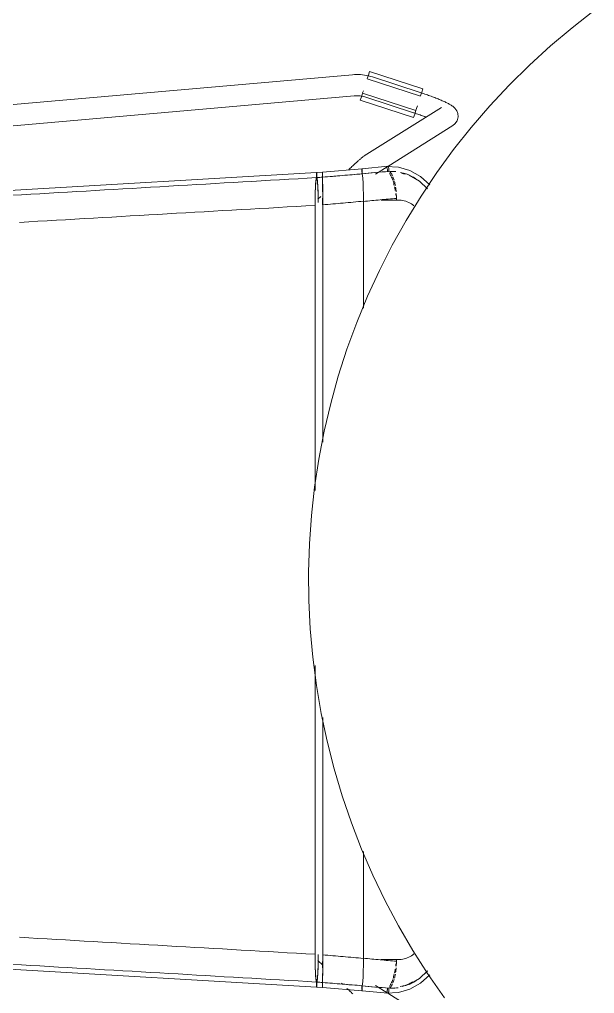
# Model space of a CAD drawing. Header units: millimetres. Extents: x 155927 to 326028, y -36033 to 97293.
# Drawn here: x 227495 to 227819, y 18168 to 18717 of the extents above; entities that cross this region are included whole.
import ezdxf

# ---------------------------------------------------------------- set-up
doc = ezdxf.new("R2010")
doc.units = ezdxf.units.MM
doc.header["$MEASUREMENT"] = 0
doc.layers.add('I-FURN', color=8, linetype='CONTINUOUS', lineweight=9)

msp = doc.modelspace()

# ---------------------------------------------------------------- linework, layer by layer
at = {"layer": 'I-FURN'}
for p, q in [((227819.38, 18722.14), (227806.75, 18712.33)), ((227806.75, 18712.33), (227794.51, 18702.02)), ((227794.51, 18702.02), (227782.69, 18691.24)), ((227782.69, 18691.24), (227771.32, 18679.98)), ((227682.98, 18685.85), (227239.66, 18646.9)), ((227683.03, 18685.86), (227682.98, 18685.85)), ((227684.17, 18685.93), (227683.03, 18685.86)), ((227685.31, 18685.96), (227684.17, 18685.93)), ((227686.45, 18685.95), (227685.31, 18685.96)), ((227687.59, 18685.88), (227686.45, 18685.95)), ((227688.73, 18685.78), (227687.59, 18685.88)), ((227689.86, 18685.62), (227688.73, 18685.78)), ((227690.98, 18685.43), (227689.86, 18685.62)), ((227692.1, 18685.18), (227690.98, 18685.43)), ((227691.36, 18683.52), (227721.36, 18673.83)), ((227691.39, 18683.64), (227692.03, 18685.61)), ((227692.03, 18685.61), (227692.66, 18687.56)), ((227693.21, 18684.9), (227692.1, 18685.18)), ((227692.66, 18687.56), (227722.67, 18677.88)), ((227694.3, 18684.56), (227693.21, 18684.9)), ((227721.11, 18675.85), (227694.3, 18684.56)), ((227722.67, 18677.88), (227722.04, 18675.92)), ((227771.32, 18679.98), (227760.41, 18668.29)), ((227259.53, 18636.6), (227684.03, 18673.9)), ((227684.03, 18673.9), (227684.69, 18673.94)), ((227684.69, 18673.94), (227685.35, 18673.96)), ((227685.35, 18673.96), (227686.01, 18673.95)), ((227686.01, 18673.95), (227686.67, 18673.92)), ((227686.67, 18673.92), (227687.33, 18673.86)), ((227687.33, 18673.86), (227687.99, 18673.77)), ((227687.44, 18671.41), (227688.07, 18673.36)), ((227687.99, 18673.77), (227688.64, 18673.66)), ((227688.07, 18673.36), (227688.71, 18675.33)), ((227688.64, 18673.66), (227689.29, 18673.52)), ((227718.76, 18665.76), (227688.75, 18675.45)), ((227688.78, 18675.55), (227689.16, 18676.71)), ((227689.29, 18673.52), (227689.93, 18673.35)), ((227689.93, 18673.35), (227690.56, 18673.16)), ((227690.56, 18673.16), (227690.59, 18673.15)), ((227690.59, 18673.15), (227717.4, 18664.44)), ((227721.57, 18675.7), (227721.11, 18675.85)), ((227722.04, 18675.92), (227721.4, 18673.95)), ((227722.31, 18675.46), (227721.57, 18675.7)), ((227723.04, 18675.21), (227722.31, 18675.46)), ((227723.78, 18674.96), (227723.04, 18675.21)), ((227724.5, 18674.71), (227723.78, 18674.96)), ((227725.23, 18674.46), (227724.5, 18674.71)), ((227725.94, 18674.21), (227725.23, 18674.46)), ((227726.65, 18673.95), (227725.94, 18674.21)), ((227727.35, 18673.7), (227726.65, 18673.95)), ((227728.04, 18673.44), (227727.35, 18673.7)), ((227728.71, 18673.19), (227728.04, 18673.44)), ((227729.38, 18672.93), (227728.71, 18673.19)), ((227730.03, 18672.68), (227729.38, 18672.93)), ((227730.67, 18672.43), (227730.03, 18672.68)), ((227731.3, 18672.18), (227730.67, 18672.43)), ((227731.91, 18671.93), (227731.3, 18672.18)), ((227732.5, 18671.68), (227731.91, 18671.93)), ((227687.44, 18671.41), (227717.45, 18661.72)), ((227733.26, 18667.36), (227689.68, 18640.06)), ((227718.79, 18665.86), (227719.59, 18668.34)), ((227733.08, 18671.44), (227732.5, 18671.68)), ((227733.65, 18671.2), (227733.08, 18671.44)), ((227734.19, 18670.96), (227733.65, 18671.2)), ((227734.72, 18670.72), (227734.19, 18670.96)), ((227735.23, 18670.48), (227734.72, 18670.72)), ((227735.72, 18670.25), (227735.23, 18670.48)), ((227736.19, 18670.02), (227735.72, 18670.25)), ((227736.65, 18669.79), (227736.19, 18670.02)), ((227737.09, 18669.56), (227736.65, 18669.79)), ((227737.51, 18669.33), (227737.09, 18669.56)), ((227737.93, 18669.1), (227737.51, 18669.33)), ((227738.32, 18668.87), (227737.93, 18669.1)), ((227738.72, 18668.62), (227738.32, 18668.87)), ((227739.1, 18668.37), (227738.72, 18668.62)), ((227739.49, 18668.09), (227739.1, 18668.37)), ((227739.9, 18667.78), (227739.49, 18668.09)), ((227740.32, 18667.41), (227739.9, 18667.78)), ((227740.79, 18666.94), (227740.32, 18667.41)), ((227741.31, 18666.31), (227740.79, 18666.94)), ((227760.41, 18668.29), (227749.97, 18656.16)), ((227717.73, 18664.33), (227717.4, 18664.44)), ((227718.08, 18663.67), (227717.45, 18661.72)), ((227718.42, 18664.1), (227717.73, 18664.33)), ((227718.72, 18665.65), (227718.08, 18663.67)), ((227719.11, 18663.87), (227718.42, 18664.1)), ((227719.8, 18663.64), (227719.11, 18663.87)), ((227720.48, 18663.41), (227719.8, 18663.64)), ((227721.15, 18663.17), (227720.48, 18663.41)), ((227721.82, 18662.94), (227721.15, 18663.17)), ((227722.47, 18662.7), (227721.82, 18662.94)), ((227723.12, 18662.47), (227722.47, 18662.7)), ((227723.76, 18662.23), (227723.12, 18662.47)), ((227724.38, 18662), (227723.76, 18662.23)), ((227741.87, 18665.4), (227741.31, 18666.31)), ((227742.4, 18664.02), (227741.87, 18665.4)), ((227741.98, 18659.82), (227742.57, 18662.05)), ((227742.57, 18662.05), (227742.4, 18664.02)), ((227702.87, 18634.16), (227739.64, 18657.19)), ((227740.76, 18658.09), (227739.64, 18657.19)), ((227749.97, 18656.16), (227740.02, 18643.63)), ((227740.76, 18658.09), (227741.98, 18659.82)), ((227688.42, 18639.13), (227688.19, 18638.94)), ((227688.65, 18639.31), (227688.42, 18639.13)), ((227688.87, 18639.49), (227688.65, 18639.31)), ((227689.1, 18639.66), (227688.87, 18639.49)), ((227689.35, 18639.84), (227689.1, 18639.66)), ((227689.68, 18640.06), (227689.35, 18639.84)), ((227740.02, 18643.63), (227730.59, 18630.71)), ((227682.29, 18633.63), (227681.83, 18633.21)), ((227682.73, 18634.05), (227682.29, 18633.63)), ((227683.17, 18634.45), (227682.73, 18634.05)), ((227683.59, 18634.84), (227683.17, 18634.45)), ((227684.01, 18635.22), (227683.59, 18634.84)), ((227684.41, 18635.59), (227684.01, 18635.22)), ((227684.8, 18635.95), (227684.41, 18635.59)), ((227685.18, 18636.29), (227684.8, 18635.95)), ((227685.54, 18636.62), (227685.18, 18636.29)), ((227685.89, 18636.94), (227685.54, 18636.62)), ((227686.23, 18637.24), (227685.89, 18636.94)), ((227686.55, 18637.52), (227686.23, 18637.24)), ((227686.86, 18637.8), (227686.55, 18637.52)), ((227687.15, 18638.05), (227686.86, 18637.8)), ((227687.43, 18638.3), (227687.15, 18638.05)), ((227687.7, 18638.53), (227687.43, 18638.3)), ((227687.95, 18638.74), (227687.7, 18638.53)), ((227688.19, 18638.94), (227687.95, 18638.74)), ((227702.9, 18634.23), (227688.41, 18632.81)), ((227696.05, 18629.89), (227702.5, 18633.93)), ((227702.01, 18634.11), (227708.92, 18633.82)), ((227708.92, 18633.82), (227715.44, 18631.95)), ((227662.85, 18630.71), (227330.94, 18611.42)), ((227662.75, 18629.33), (227662.74, 18628.84)), ((227662.74, 18628.84), (227662.74, 18628.34)), ((227662.74, 18628.34), (227662.75, 18627.87)), ((227662.76, 18629.78), (227662.75, 18629.33)), ((227662.78, 18630.16), (227662.76, 18629.78)), ((227662.8, 18630.45), (227662.78, 18630.16)), ((227662.83, 18630.64), (227662.8, 18630.45)), ((227662.85, 18630.71), (227662.83, 18630.64)), ((227662.85, 18630.71), (227666.21, 18630.98)), ((227662.88, 18630.64), (227662.85, 18630.71)), ((227662.91, 18630.45), (227662.88, 18630.64)), ((227662.93, 18630.15), (227662.91, 18630.45)), ((227662.95, 18629.77), (227662.93, 18630.15)), ((227662.96, 18629.32), (227662.95, 18629.77)), ((227662.95, 18627.86), (227662.96, 18628.33)), ((227662.96, 18628.83), (227662.96, 18629.32)), ((227662.96, 18628.33), (227662.96, 18628.83)), ((227666.21, 18630.43), (227666.2, 18630.05)), ((227666.2, 18630.05), (227666.2, 18629.59)), ((227666.2, 18629.59), (227666.2, 18630.04)), ((227666.2, 18629.1), (227666.2, 18629.59)), ((227666.2, 18629.59), (227666.2, 18629.1)), ((227666.2, 18628.6), (227666.2, 18629.1)), ((227666.2, 18629.1), (227666.2, 18628.61)), ((227666.2, 18628.61), (227666.2, 18628.14)), ((227666.2, 18628.13), (227666.2, 18628.6)), ((227688.41, 18632.81), (227666.21, 18630.98)), ((227666.21, 18630.91), (227666.21, 18630.98)), ((227666.21, 18630.98), (227666.21, 18630.91)), ((227666.21, 18630.92), (227666.21, 18630.98)), ((227666.21, 18630.98), (227666.21, 18630.91)), ((227666.2, 18630.04), (227666.21, 18630.43)), ((227666.22, 18630.43), (227666.22, 18630.73)), ((227666.22, 18630.72), (227666.22, 18630.43)), ((227666.22, 18630.43), (227666.22, 18630.05)), ((227666.22, 18630.05), (227666.22, 18630.43)), ((227666.22, 18630.05), (227666.22, 18629.6)), ((227666.22, 18629.6), (227666.22, 18630.05)), ((227666.22, 18629.6), (227666.22, 18629.11)), ((227666.22, 18629.11), (227666.22, 18629.6)), ((227666.22, 18629.11), (227666.22, 18628.61)), ((227666.22, 18628.61), (227666.22, 18629.11)), ((227666.22, 18628.61), (227666.22, 18628.14)), ((227666.22, 18628.14), (227666.22, 18628.61)), ((227666.22, 18628.14), (227666.23, 18627.25)), ((227666.23, 18627.26), (227666.22, 18628.14)), ((227681.37, 18632.78), (227680.9, 18632.34)), ((227681.83, 18633.21), (227681.37, 18632.78)), ((227688.32, 18631.88), (227688.31, 18631.43)), ((227688.31, 18631.43), (227688.32, 18631.88)), ((227688.31, 18631.43), (227688.31, 18630.94)), ((227688.31, 18630.94), (227688.31, 18631.43)), ((227688.31, 18630.44), (227688.32, 18629.97)), ((227688.32, 18629.97), (227688.31, 18630.44)), ((227688.34, 18632.26), (227688.32, 18631.88)), ((227688.32, 18631.88), (227688.34, 18632.26)), ((227688.36, 18632.56), (227688.34, 18632.26)), ((227688.34, 18632.26), (227688.36, 18632.55)), ((227688.39, 18632.74), (227688.36, 18632.56)), ((227688.36, 18632.55), (227688.39, 18632.74)), ((227688.41, 18632.81), (227688.39, 18632.74)), ((227688.39, 18632.74), (227688.41, 18632.81)), ((227688.41, 18632.81), (227688.44, 18632.74)), ((227688.44, 18632.74), (227688.41, 18632.81)), ((227688.46, 18632.55), (227688.44, 18632.74)), ((227688.48, 18632.26), (227688.46, 18632.55)), ((227688.46, 18632.55), (227688.48, 18632.25)), ((227688.5, 18631.87), (227688.48, 18632.26)), ((227688.48, 18632.25), (227688.5, 18631.87)), ((227688.51, 18631.42), (227688.5, 18631.87)), ((227688.5, 18631.87), (227688.51, 18631.41)), ((227688.51, 18630.42), (227688.5, 18629.95)), ((227688.5, 18629.95), (227688.7, 18629.07)), ((227688.52, 18630.93), (227688.51, 18631.42)), ((227688.51, 18631.41), (227688.52, 18630.92)), ((227688.51, 18630.43), (227688.52, 18630.93)), ((227688.52, 18630.92), (227688.51, 18630.42)), ((227688.51, 18629.96), (227688.51, 18630.43)), ((227688.7, 18629.07), (227688.51, 18629.96)), ((227688.7, 18629.07), (227688.88, 18627.35)), ((227688.88, 18627.33), (227688.7, 18629.07)), ((227715.04, 18629.24), (227720.87, 18625.87)), ((227715.44, 18631.95), (227721.45, 18628.56)), ((227721.45, 18628.56), (227726.6, 18623.81)), ((227730.59, 18630.71), (227721.67, 18617.42)), ((227662.19, 18622.73), (227662.06, 18619.6)), ((227662.35, 18625.23), (227662.19, 18622.73)), ((227662.54, 18626.98), (227662.35, 18625.23)), ((227662.75, 18627.87), (227662.54, 18626.98)), ((227663.16, 18626.96), (227662.95, 18627.86)), ((227663.35, 18625.21), (227663.16, 18626.96)), ((227663.52, 18622.71), (227663.35, 18625.21)), ((227663.64, 18619.6), (227663.52, 18622.71)), ((227666.16, 18622.99), (227666.18, 18625.49)), ((227666.18, 18625.49), (227666.16, 18622.99)), ((227666.16, 18619.86), (227666.16, 18622.99)), ((227666.16, 18622.99), (227666.16, 18619.87)), ((227666.18, 18625.49), (227666.19, 18627.24)), ((227666.19, 18627.24), (227666.18, 18625.49)), ((227666.25, 18625.51), (227666.23, 18627.26)), ((227666.23, 18627.25), (227666.25, 18625.51)), ((227666.26, 18623.01), (227666.25, 18625.51)), ((227666.25, 18625.5), (227666.26, 18623.01)), ((227666.27, 18619.87), (227666.26, 18623.01)), ((227666.26, 18623), (227666.27, 18619.87)), ((227688.88, 18627.33), (227689.03, 18624.89)), ((227689.03, 18624.85), (227688.88, 18627.33)), ((227689.03, 18624.86), (227689.14, 18621.82)), ((227689.14, 18621.75), (227689.03, 18624.85)), ((227720.87, 18625.87), (227725.34, 18621.61)), ((227662.06, 18619.6), (227661.99, 18616.04)), ((227665.13, 18617.21), (227663.6, 18615.74)), ((227663.72, 18616.04), (227663.64, 18619.6)), ((227666.27, 18619.87), (227666.27, 18616.3)), ((227666.27, 18616.3), (227666.27, 18619.87)), ((227689.14, 18621.76), (227689.21, 18618.32)), ((227689.22, 18618.32), (227689.14, 18621.75)), ((227689.24, 18614.46), (227689.22, 18618.22)), ((227689.22, 18618.22), (227689.24, 18614.58)), ((227721.67, 18617.42), (227713.3, 18603.79)), ((227661.99, 18616.04), (227661.96, 18612.25)), ((227661.96, 18612.25), (227661.96, 18451.68)), ((227661.96, 18451.68), (227661.96, 18612.25)), ((227663.74, 18613.79), (227663.72, 18616.04)), ((227666.15, 18612.53), (227666.15, 18616.31)), ((227666.15, 18616.31), (227666.15, 18612.53)), ((227666.27, 18616.3), (227666.28, 18612.52)), ((227666.28, 18612.52), (227666.27, 18616.3)), ((227666.28, 18612.52), (227666.28, 18478.78)), ((227666.28, 18478.78), (227666.28, 18612.52)), ((227689.24, 18554.34), (227689.24, 18614.46)), ((227689.24, 18614.46), (227689.24, 18554.34)), ((227709.04, 18615.17), (227699.28, 18615.17)), ((227707.79, 18616.16), (227707.79, 18615.11)), ((227713.3, 18603.79), (227705.48, 18589.83)), ((227705.48, 18589.83), (227698.22, 18575.57)), ((227698.22, 18575.57), (227691.54, 18561.04)), ((227691.54, 18561.04), (227685.45, 18546.24)), ((227685.45, 18546.24), (227679.95, 18531.22)), ((227679.95, 18531.22), (227675.06, 18515.99)), ((227675.06, 18515.99), (227670.78, 18500.57)), ((227670.78, 18500.57), (227667.12, 18485)), ((227667.12, 18485), (227664.08, 18469.29)), ((227664.08, 18469.29), (227661.68, 18453.47)), ((227661.68, 18453.47), (227659.91, 18437.57)), ((227659.91, 18437.57), (227658.78, 18421.61)), ((227658.78, 18421.61), (227658.29, 18405.62)), ((227658.29, 18405.62), (227658.43, 18389.62)), ((227658.43, 18389.62), (227659.22, 18373.64)), ((227659.22, 18373.64), (227660.65, 18357.71)), ((227660.65, 18357.71), (227662.71, 18341.84)), ((227661.96, 18352.95), (227661.96, 18190.35)), ((227661.96, 18190.35), (227661.96, 18352.95)), ((227662.71, 18341.84), (227665.4, 18326.07)), ((227665.4, 18326.07), (227668.72, 18310.42)), ((227666.28, 18323.72), (227666.28, 18190.09)), ((227666.28, 18190.09), (227666.28, 18323.72)), ((227668.72, 18310.42), (227672.67, 18294.92)), ((227672.67, 18294.92), (227677.23, 18279.58)), ((227677.23, 18279.58), (227682.4, 18264.44)), ((227682.4, 18264.44), (227688.18, 18249.52)), ((227688.18, 18249.52), (227694.54, 18234.84)), ((227689.24, 18188.14), (227689.24, 18248.26)), ((227689.24, 18248.26), (227689.24, 18188.14)), ((227694.54, 18234.84), (227701.49, 18220.43)), ((227701.49, 18220.43), (227709.01, 18206.31)), ((227709.01, 18206.31), (227717.09, 18192.5)), ((227662.85, 18171.9), (227330.94, 18191.18)), ((227661.96, 18190.35), (227661.99, 18186.57)), ((227663.72, 18186.56), (227663.75, 18190.24)), ((227666.28, 18190.09), (227666.27, 18186.3)), ((227666.27, 18186.3), (227666.28, 18190.09)), ((227717.09, 18192.5), (227725.71, 18179.02)), ((227661.99, 18186.57), (227662.06, 18183)), ((227663.6, 18186.86), (227666.27, 18184.29)), ((227663.64, 18183.01), (227663.72, 18186.56)), ((227666.16, 18182.74), (227666.15, 18186.29)), ((227666.15, 18186.29), (227666.16, 18182.74)), ((227666.27, 18186.3), (227666.27, 18182.73)), ((227666.27, 18182.73), (227666.27, 18186.3)), ((227689.21, 18184.29), (227689.14, 18180.84)), ((227689.14, 18180.85), (227689.22, 18184.28)), ((227689.22, 18184.38), (227689.24, 18188.14)), ((227689.24, 18188.02), (227689.22, 18184.38)), ((227699.28, 18187.44), (227709.04, 18187.44)), ((227707.79, 18187.49), (227707.79, 18186.44)), ((227662.06, 18183), (227662.19, 18179.87)), ((227662.19, 18179.87), (227662.35, 18177.37)), ((227663.35, 18177.39), (227663.52, 18179.89)), ((227663.52, 18179.89), (227663.64, 18183.01)), ((227666.18, 18177.12), (227666.16, 18179.62)), ((227666.16, 18179.61), (227666.18, 18177.11)), ((227666.26, 18179.6), (227666.25, 18177.1)), ((227666.25, 18177.09), (227666.26, 18179.6)), ((227666.27, 18182.73), (227666.26, 18179.6)), ((227666.26, 18179.6), (227666.27, 18182.73)), ((227689.03, 18177.75), (227689.14, 18180.85)), ((227689.14, 18180.78), (227689.03, 18177.75)), ((227720.87, 18176.73), (227725.34, 18180.99)), ((227721.45, 18174.04), (227726.6, 18178.79)), ((227725.71, 18179.02), (227734.86, 18165.9)), ((227662.35, 18177.37), (227662.54, 18175.62)), ((227662.54, 18175.62), (227662.75, 18174.73)), ((227662.75, 18174.73), (227662.74, 18174.26)), ((227662.74, 18174.26), (227662.74, 18173.76)), ((227662.74, 18173.76), (227662.75, 18173.27)), ((227662.75, 18173.27), (227662.76, 18172.82)), ((227662.76, 18172.82), (227662.78, 18172.44)), ((227662.93, 18172.45), (227662.95, 18172.83)), ((227662.95, 18174.74), (227663.16, 18175.64)), ((227662.96, 18174.27), (227662.95, 18174.74)), ((227662.95, 18172.83), (227662.96, 18173.28)), ((227662.96, 18173.77), (227662.96, 18174.27)), ((227662.96, 18173.28), (227662.96, 18173.77)), ((227663.16, 18175.64), (227663.35, 18177.39)), ((227666.19, 18175.37), (227666.18, 18177.12)), ((227666.18, 18177.11), (227666.19, 18175.36)), ((227666.2, 18174), (227666.2, 18174.47)), ((227666.2, 18174.47), (227666.2, 18174)), ((227666.2, 18173.5), (227666.2, 18174)), ((227666.2, 18174), (227666.2, 18173.5)), ((227666.2, 18173.01), (227666.2, 18173.5)), ((227666.2, 18173.5), (227666.2, 18173.01)), ((227666.2, 18172.56), (227666.2, 18173.01)), ((227666.2, 18173.01), (227666.2, 18172.55)), ((227666.23, 18175.35), (227666.22, 18174.46)), ((227666.22, 18174.46), (227666.23, 18175.35)), ((227666.22, 18174.46), (227666.22, 18173.99)), ((227666.22, 18173.99), (227666.22, 18174.46)), ((227666.22, 18173.99), (227666.22, 18173.49)), ((227666.22, 18173.49), (227666.22, 18173.99)), ((227666.22, 18173.49), (227666.22, 18173)), ((227666.22, 18173), (227666.22, 18173.49)), ((227666.22, 18173), (227666.22, 18172.55)), ((227666.22, 18172.55), (227666.22, 18173)), ((227666.25, 18177.09), (227666.23, 18175.35)), ((227666.23, 18175.35), (227666.25, 18177.09)), ((227677.46, 18173.53), (227676.95, 18174.01)), ((227688.32, 18172.63), (227688.31, 18172.16)), ((227688.31, 18172.16), (227688.32, 18172.63)), ((227688.7, 18173.53), (227688.5, 18172.65)), ((227688.5, 18172.65), (227688.51, 18172.18)), ((227688.51, 18172.64), (227688.7, 18173.53)), ((227688.51, 18172.17), (227688.51, 18172.64)), ((227688.7, 18173.53), (227688.88, 18175.27)), ((227688.88, 18175.25), (227688.7, 18173.53)), ((227688.88, 18175.27), (227689.03, 18177.75)), ((227689.03, 18177.71), (227688.88, 18175.27)), ((227702.5, 18168.67), (227696.05, 18172.71)), ((227715.04, 18173.36), (227720.87, 18176.73)), ((227715.44, 18170.65), (227721.45, 18174.04)), ((227662.78, 18172.44), (227662.8, 18172.15)), ((227662.8, 18172.15), (227662.83, 18171.96)), ((227662.83, 18171.96), (227662.85, 18171.9)), ((227662.85, 18171.9), (227662.88, 18171.96)), ((227662.85, 18171.89), (227666.21, 18171.62)), ((227662.88, 18171.96), (227662.91, 18172.15)), ((227662.91, 18172.15), (227662.93, 18172.45)), ((227666.2, 18172.55), (227666.21, 18172.17)), ((227666.21, 18172.18), (227666.2, 18172.56)), ((227666.21, 18171.88), (227666.21, 18172.18)), ((227666.21, 18172.17), (227666.21, 18171.88)), ((227666.22, 18171.88), (227666.21, 18171.69)), ((227666.21, 18171.69), (227666.21, 18171.88)), ((227666.21, 18171.88), (227666.21, 18171.69)), ((227666.21, 18171.69), (227666.22, 18171.87)), ((227666.21, 18171.69), (227666.21, 18171.62)), ((227666.21, 18171.62), (227666.21, 18171.69)), ((227666.21, 18171.69), (227666.21, 18171.62)), ((227666.21, 18171.62), (227666.21, 18171.69)), ((227688.41, 18169.8), (227666.21, 18171.62)), ((227666.22, 18172.55), (227666.22, 18172.17)), ((227666.22, 18172.17), (227666.22, 18172.55)), ((227666.22, 18172.17), (227666.22, 18171.88)), ((227666.22, 18171.87), (227666.22, 18172.17)), ((227680.42, 18170.71), (227679.94, 18171.17)), ((227680.9, 18170.26), (227680.42, 18170.71)), ((227681.37, 18169.82), (227680.9, 18170.26)), ((227681.83, 18169.39), (227681.37, 18169.82)), ((227682.29, 18168.97), (227681.83, 18169.39)), ((227682.73, 18168.55), (227682.29, 18168.97)), ((227683.17, 18168.15), (227682.73, 18168.55)), ((227688.31, 18172.16), (227688.31, 18171.66)), ((227688.31, 18171.66), (227688.31, 18172.16)), ((227688.31, 18171.66), (227688.31, 18171.17)), ((227688.31, 18171.17), (227688.31, 18171.66)), ((227688.31, 18171.17), (227688.32, 18170.72)), ((227688.32, 18170.72), (227688.31, 18171.17)), ((227688.34, 18170.34), (227688.36, 18170.04)), ((227688.36, 18170.05), (227688.34, 18170.34)), ((227688.39, 18169.86), (227688.36, 18170.05)), ((227688.36, 18170.04), (227688.39, 18169.86)), ((227688.39, 18169.86), (227688.41, 18169.79)), ((227688.41, 18169.8), (227688.39, 18169.86)), ((227688.44, 18169.87), (227688.41, 18169.8)), ((227688.41, 18169.79), (227688.44, 18169.86)), ((227702.9, 18168.37), (227688.41, 18169.79)), ((227688.44, 18169.86), (227688.46, 18170.05)), ((227688.46, 18170.05), (227688.48, 18170.35)), ((227688.48, 18170.35), (227688.46, 18170.06)), ((227688.5, 18170.74), (227688.48, 18170.35)), ((227688.48, 18170.35), (227688.5, 18170.73)), ((227688.51, 18171.19), (227688.5, 18170.74)), ((227688.5, 18170.73), (227688.51, 18171.18)), ((227688.51, 18172.18), (227688.52, 18171.68)), ((227688.52, 18171.67), (227688.51, 18172.17)), ((227688.52, 18171.68), (227688.51, 18171.19)), ((227688.51, 18171.18), (227688.52, 18171.67)), ((227702.01, 18168.49), (227708.92, 18168.78)), ((227739.64, 18145.41), (227702.87, 18168.44)), ((227708.92, 18168.78), (227715.44, 18170.65))]:
    msp.add_line(p, q, dxfattribs=at)
for points, knots in [([(227702.73, 18631.29), (227702.74, 18631.51), (227702.73, 18632), (227702.65, 18632.75), (227702.49, 18633.42), (227702.32, 18633.85), (227702.2, 18634.01), (227702.16, 18634.05)], [-1, -1, -1, -1, -0.90625, -0.8125, -0.71875, -0.625, -0.5625, -0.5625, -0.5625, -0.5625]), ([(227703.05, 18634.18), (227703.08, 18634.17), (227703.12, 18634.12), (227703.2, 18634.01), (227703.3, 18633.82), (227703.4, 18633.5), (227703.47, 18633.1), (227703.51, 18632.75), (227703.53, 18632.37), (227703.52, 18631.93), (227703.49, 18631.57), (227703.46, 18631.39)], [0.5555556, 0.5555556, 0.5555556, 0.5555556, 0.5833333, 0.6180556, 0.6527778, 0.7222222, 0.7916667, 0.8263889, 0.8611111, 0.9305556, 1, 1, 1, 1]), ([(227662.75, 18627.87), (227662.75, 18628.1), (227662.74, 18628.59), (227662.74, 18629.22), (227662.75, 18629.68), (227662.77, 18630.09), (227662.8, 18630.55), (227662.83, 18630.71), (227662.85, 18630.71)], [-1, -1, -1, -1, -0.90625, -0.8125, -0.765625, -0.71875, -0.625, -0.501507, -0.501507, -0.501507, -0.501507]), ([(227662.85, 18630.71), (227662.87, 18630.71), (227662.9, 18630.57), (227662.93, 18630.17), (227662.95, 18629.79), (227662.96, 18629.33), (227662.96, 18628.83), (227662.96, 18628.33), (227662.96, 18628.01), (227662.95, 18627.86)], [-0.5, -0.5, -0.5, -0.5, -0.375, -0.3125, -0.25, -0.1875, -0.125, -0.0625, 0, 0, 0, 0]), ([(227710.14, 18630.79), (227712.22, 18630.35), (227715.18, 18629.37), (227717.85, 18627.82), (227718.65, 18627.29)], [-0.8210019, -0.8210019, -0.8210019, -0.8210019, -0.6666667, -0.5975811, -0.5975811, -0.5975811, -0.5975811]), ([(227661.96, 18612.25), (227661.96, 18613.53), (227661.98, 18616.08), (227662.06, 18619.68), (227662.18, 18622.85), (227662.4, 18626.21), (227662.61, 18627.59), (227662.75, 18627.87)], [-1, -1, -1, -1, -0.833333, -0.666667, -0.5, -0.333333, 0, 0, 0, 0]), ([(227662.95, 18627.86), (227663.1, 18627.57), (227663.3, 18626.18), (227663.52, 18622.83), (227663.65, 18619.67), (227663.72, 18616.56), (227663.74, 18614.55), (227663.74, 18613.79)], [-1, -1, -1, -1, -0.6666667, -0.5, -0.3333333, -0.1666667, -0.0664381, -0.0664381, -0.0664381, -0.0664381]), ([(227707.79, 18615.11), (227710.18, 18615.33), (227713.78, 18614.7), (227716.78, 18612.77), (227717.69, 18612)], [0, 0, 0, 0, 0.3333333, 0.5, 0.5, 0.5, 0.5]), ([(227662.75, 18174.73), (227662.61, 18175.01), (227662.4, 18176.39), (227662.18, 18179.75), (227662.06, 18182.92), (227661.98, 18186.52), (227661.96, 18189.07), (227661.96, 18190.35)], [-1, -1, -1, -1, -0.666667, -0.5, -0.333333, -0.166667, 0, 0, 0, 0]), ([(227663.75, 18190.24), (227663.75, 18187.72), (227663.69, 18183.95), (227663.52, 18179.77), (227663.3, 18176.42), (227663.1, 18175.03), (227662.95, 18174.74)], [-0.996036, -0.996036, -0.996036, -0.996036, -0.6666667, -0.5, -0.3333333, 0, 0, 0, 0]), ([(227717.69, 18190.6), (227716.78, 18189.83), (227713.78, 18187.91), (227710.18, 18187.28), (227707.79, 18187.49)], [0.5, 0.5, 0.5, 0.5, 0.6666667, 1, 1, 1, 1]), ([(227662.85, 18171.89), (227662.83, 18171.89), (227662.81, 18172.03), (227662.78, 18172.42), (227662.76, 18172.81), (227662.75, 18173.26), (227662.74, 18173.76), (227662.74, 18174.26), (227662.75, 18174.58), (227662.75, 18174.73)], [-0.498493, -0.498493, -0.498493, -0.498493, -0.375, -0.3125, -0.25, -0.1875, -0.125, -0.0625, 0, 0, 0, 0]), ([(227666.2, 18174.47), (227669.9, 18174.16), (227675.23, 18173.72), (227680.56, 18173.28), (227682.21, 18173.14)], [0, 0, 0, 0, 0.5, 0.7233886, 0.7233886, 0.7233886, 0.7233886]), ([(227718.92, 18175.41), (227718.03, 18174.85), (227715.21, 18173.18), (227712.1, 18172.57), (227709.96, 18172.28)], [0.591443, 0.591443, 0.591443, 0.591443, 0.6666667, 0.8236682, 0.8236682, 0.8236682, 0.8236682]), ([(227711.07, 18172.28), (227712.41, 18172.68), (227714.37, 18173.41), (227716.2, 18174.41), (227716.77, 18174.76)], [0.2297626, 0.2297626, 0.2297626, 0.2297626, 0.3333333, 0.3824546, 0.3824546, 0.3824546, 0.3824546]), ([(227703.46, 18171.21), (227703.48, 18171.07), (227703.51, 18170.78), (227703.53, 18170.36), (227703.52, 18169.98), (227703.49, 18169.69), (227703.46, 18169.42), (227703.41, 18169.17), (227703.35, 18168.95), (227703.28, 18168.75), (227703.18, 18168.55), (227703.1, 18168.45), (227703.05, 18168.42)], [0, 0, 0, 0, 0.0555556, 0.1111111, 0.1666667, 0.1944444, 0.2222222, 0.2777778, 0.3055556, 0.3333333, 0.3888889, 0.4444444, 0.4444444, 0.4444444, 0.4444444])]:
    msp.add_open_spline(points, degree=3, knots=knots, dxfattribs=at)
for points in [[(227666.22, 18628.14), (227665.64, 18628.1), (227664.49, 18628.01), (227663.33, 18627.92), (227662.75, 18627.87)], [(227666.2, 18628.13), (227665.66, 18628.09), (227664.58, 18628), (227663.49, 18627.91), (227662.95, 18627.86)], [(227666.22, 18628.14), (227669.94, 18628.44), (227677.37, 18629.05), (227684.8, 18629.65), (227688.5, 18629.95)], [(227672.53, 18628.66), (227672.94, 18628.69), (227673.35, 18628.73), (227673.76, 18628.76)], [(227677.37, 18629.06), (227681.02, 18629.36), (227684.67, 18629.67), (227688.32, 18629.97)], [(227695.4, 18630.68), (227693.06, 18630.44), (227690.69, 18630.21), (227688.32, 18629.97)], [(227703.46, 18631.39), (227701.02, 18631.16), (227696.07, 18630.68), (227691.03, 18630.2), (227688.51, 18629.96)], [(227703.46, 18631.39), (227703.85, 18631.25), (227704.6, 18630.68), (227705.3, 18629.54), (227705.63, 18628.85)], [(227704.77, 18628.81), (227704.46, 18629.45), (227704.14, 18629.84), (227703.82, 18630.17)], [(227706.24, 18631.25), (227705.59, 18631.31), (227704.94, 18631.32), (227704.29, 18631.31)], [(227705.74, 18626.39), (227705.47, 18627.2), (227705.18, 18628.01), (227704.89, 18628.56)], [(227704.99, 18631.36), (227705.82, 18631.35), (227706.64, 18631.31), (227707.46, 18631.23)], [(227705.83, 18628.4), (227706.08, 18627.81), (227706.31, 18627.15), (227706.51, 18626.42)], [(227712.86, 18629.73), (227712.15, 18629.99), (227711.42, 18630.17), (227710.69, 18630.3)], [(227330.75, 18608.55), (227385.99, 18611.77), (227496.59, 18618.21), (227607.35, 18624.65), (227662.75, 18627.87)], [(227706.58, 18623.35), (227706.37, 18624.27), (227706.13, 18625.21), (227705.89, 18626.06)], [(227706.69, 18625.74), (227706.88, 18625), (227707.04, 18624.2), (227707.19, 18623.36)], [(227707.11, 18620.69), (227707, 18621.37), (227706.87, 18622.02), (227706.73, 18622.68)], [(227707.33, 18622.51), (227707.45, 18621.66), (227707.57, 18620.79), (227707.63, 18619.88)], [(227707.56, 18617.57), (227707.5, 18618.05), (227707.44, 18618.52), (227707.38, 18618.98)], [(227707.7, 18618.95), (227707.75, 18618.04), (227707.79, 18617.11), (227707.79, 18616.16)], [(227495.47, 18602.67), (227550.93, 18605.86), (227606.43, 18609.06), (227661.96, 18612.25)], [(227666.28, 18612.52), (227670.11, 18612.86), (227673.94, 18613.2), (227677.77, 18613.55)], [(227677.77, 18613.55), (227681.6, 18613.89), (227685.42, 18614.24), (227689.24, 18614.58)], [(227707.79, 18616.16), (227704.77, 18615.9), (227698.63, 18615.36), (227692.38, 18614.77), (227689.24, 18614.46)], [(227707.79, 18615.11), (227708.3, 18615.16), (227708.81, 18615.18), (227709.32, 18615.17)], [(227661.96, 18190.35), (227606.43, 18193.54), (227550.9, 18196.74), (227495.47, 18199.94)], [(227330.75, 18194.05), (227385.99, 18190.83), (227496.59, 18184.39), (227607.35, 18177.95), (227662.75, 18174.73)], [(227677.77, 18189.05), (227673.94, 18189.4), (227670.11, 18189.74), (227666.28, 18190.09)], [(227689.24, 18188.02), (227685.42, 18188.37), (227681.6, 18188.71), (227677.77, 18189.05)], [(227707.79, 18186.44), (227704.77, 18186.7), (227698.63, 18187.24), (227692.38, 18187.84), (227689.24, 18188.14)], [(227707.38, 18183.61), (227707.44, 18184.08), (227707.5, 18184.55), (227707.55, 18185.03)], [(227707.79, 18186.44), (227707.79, 18185.5), (227707.75, 18184.57), (227707.7, 18183.66)], [(227709.31, 18187.44), (227708.81, 18187.43), (227708.3, 18187.45), (227707.79, 18187.49)], [(227705.88, 18176.66), (227706.13, 18177.46), (227706.36, 18178.34), (227706.58, 18179.26)], [(227707.19, 18179.24), (227707.05, 18178.4), (227706.88, 18177.59), (227706.7, 18176.85)], [(227706.73, 18179.92), (227706.87, 18180.57), (227707.01, 18181.23), (227707.13, 18181.91)], [(227707.63, 18182.73), (227707.55, 18181.83), (227707.45, 18180.94), (227707.33, 18180.09)], [(227725.32, 18181.05), (227724.93, 18180.58), (227724.54, 18180.12), (227724.14, 18179.66)], [(227666.22, 18174.46), (227665.64, 18174.51), (227664.49, 18174.6), (227663.33, 18174.68), (227662.75, 18174.73)], [(227662.95, 18174.74), (227662.97, 18174.14), (227662.97, 18172.64), (227662.89, 18171.89), (227662.85, 18171.89)], [(227666.2, 18174.47), (227665.66, 18174.51), (227664.58, 18174.6), (227663.49, 18174.69), (227662.95, 18174.74)], [(227666.22, 18174.46), (227669.94, 18174.16), (227677.37, 18173.55), (227684.8, 18172.95), (227688.5, 18172.65)], [(227703.46, 18171.21), (227701.02, 18171.45), (227696.07, 18171.92), (227691.03, 18172.4), (227688.51, 18172.64)], [(227705.63, 18173.76), (227705.3, 18173.06), (227704.6, 18171.92), (227703.85, 18171.35), (227703.46, 18171.21)], [(227703.81, 18172.22), (227704.14, 18172.63), (227704.46, 18173.15), (227704.77, 18173.79)], [(227704.89, 18174.04), (227705.18, 18174.67), (227705.46, 18175.42), (227705.72, 18176.24)], [(227706.51, 18176.19), (227706.31, 18175.46), (227706.07, 18174.82), (227705.83, 18174.22)], [(227695.4, 18171.93), (227693.12, 18172.15), (227690.82, 18172.38), (227688.51, 18172.61)], [(227702.16, 18168.55), (227702.2, 18168.6), (227702.29, 18168.72), (227702.43, 18169.01), (227702.54, 18169.4), (227702.64, 18169.86), (227702.7, 18170.35), (227702.74, 18170.85), (227702.73, 18171.16), (227702.73, 18171.31)], [(227704.29, 18171.25), (227705.19, 18171.26), (227706.09, 18171.32), (227706.98, 18171.43)], [(227708.74, 18171.55), (227707.51, 18171.36), (227706.25, 18171.32), (227704.99, 18171.32)]]:
    msp.add_open_spline(points, degree=3, dxfattribs=at)

doc.saveas('drawing.dxf')
